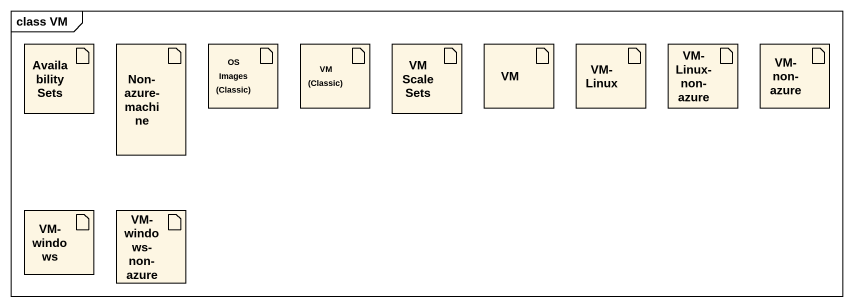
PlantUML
@startuml
mainframe class VM
artifact "Availability Sets" as Availability_Sets
artifact "Non-azure-machine" as Non_azure_machine
artifact "OS Images (Classic)" as OS_Images_Classic
artifact "VM (Classic)" as VM_Classic
artifact "VM Scale Sets" as VM_Scale_Sets
artifact VM
artifact "VM-Linux" as VM_Linux
artifact "VM-Linux-non-azure" as VM_Linux_non_azure
artifact "VM-non-azure" as VM_non_azure
artifact "VM-windows" as VM_windows
artifact "VM-windows-non-azure" as VM_windows_non_azure
@enduml
